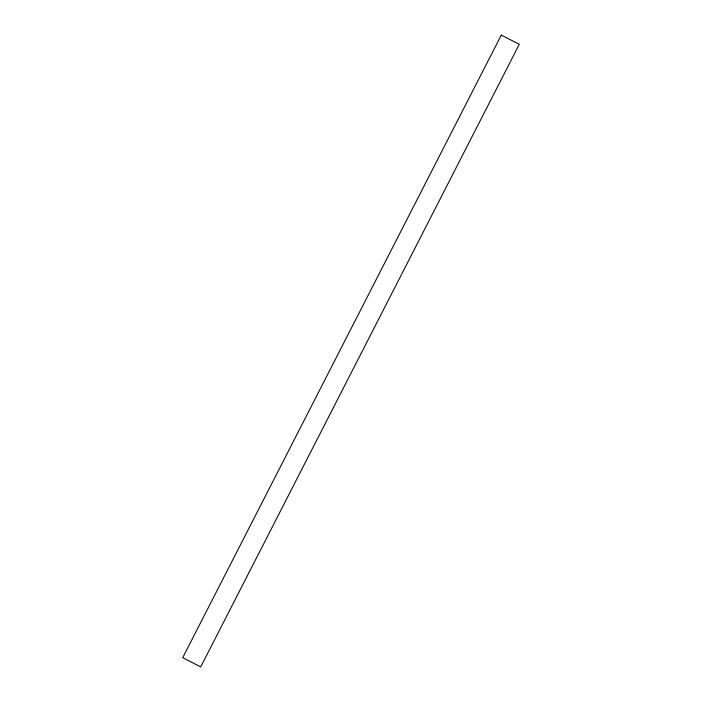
<?xml version="1.0" encoding="UTF-8"?>
<svg xmlns="http://www.w3.org/2000/svg" width="702" height="702" viewBox="0 0 702 702"><rect width="100%" height="100%" fill="white"/><g stroke="black" fill="none" stroke-linecap="round" stroke-linejoin="round"><path stroke-width="1.05" d="M501.289 35.1L182.704 657.686L200.711 666.9L519.296 44.314L501.289 35.1"/></g></svg>
